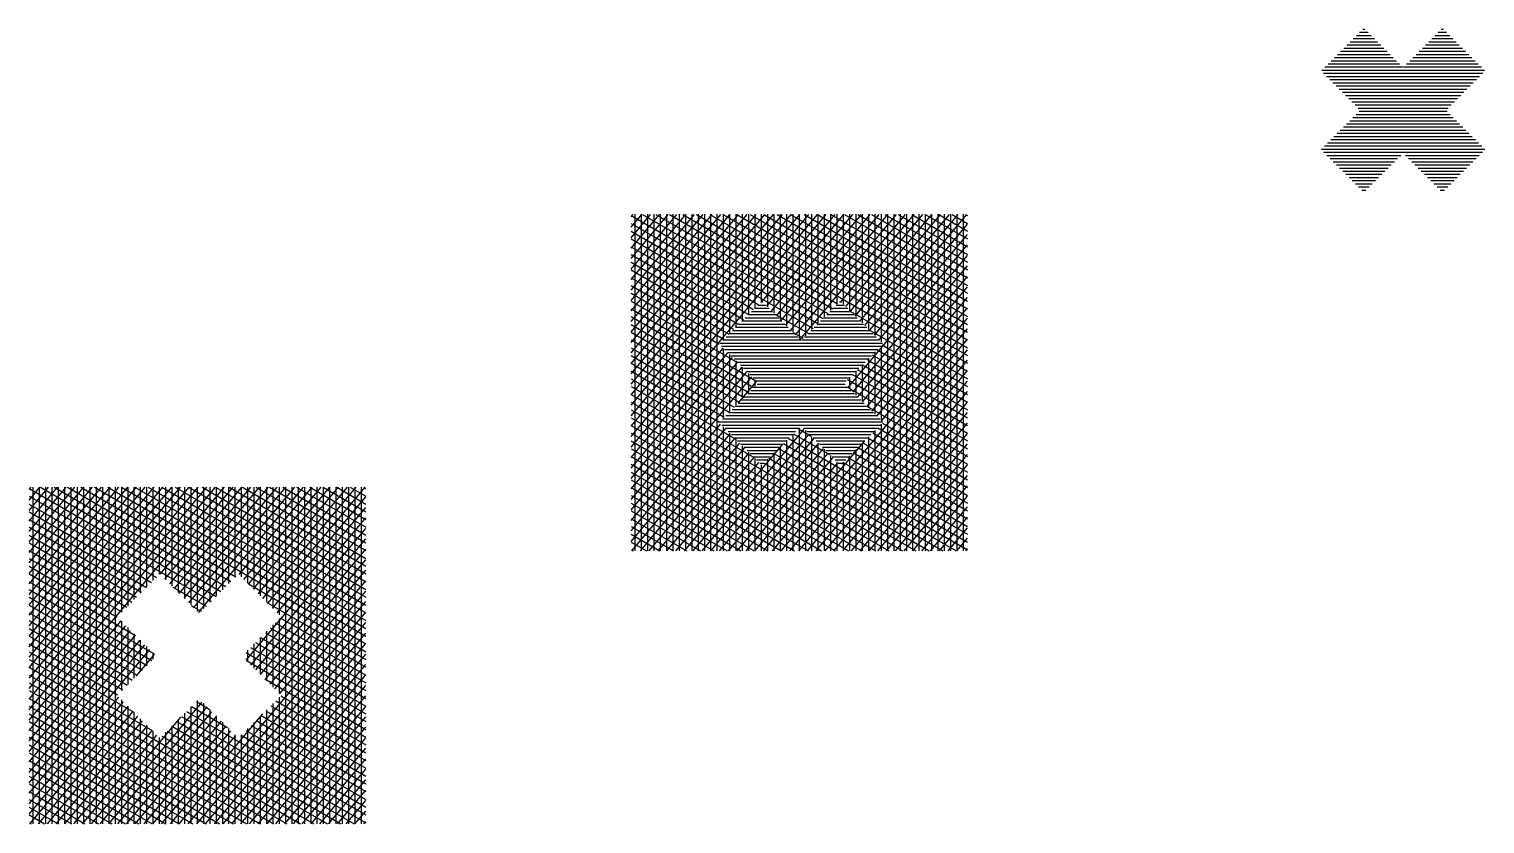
# Paper-space layout 'Layout1' of a CAD drawing. Extents: x -22.9 to 20.4, y -13.1 to 10.5.
import ezdxf

# ---------------------------------------------------------------- set-up
doc = ezdxf.new("R2010")
doc.units = 0
doc.layers.get('0').update_dxf_attribs({"linetype": 'CONTINUOUS'})
doc.layers.add('GEEL', color=2, linetype='CONTINUOUS')
doc.layers.add('VEILIG', color=7, linetype='CONTINUOUS')

# ---------------------------------------------------------------- blocks, each defined once
blk = doc.blocks.new('*X')
at = {"color": 0}
for p, q in [((16.644, 10.412), (16.895, 10.412)), ((16.738, 10.506), (16.801, 10.506)), ((18.977, 10.412), (19.228, 10.412)), ((19.071, 10.506), (19.134, 10.506)), ((16.269, 10.037), (17.27, 10.037)), ((16.362, 10.13), (17.176, 10.13)), ((16.456, 10.224), (17.082, 10.224)), ((16.55, 10.318), (16.989, 10.318)), ((18.602, 10.037), (19.603, 10.037)), ((18.696, 10.13), (19.51, 10.13)), ((18.79, 10.224), (19.416, 10.224)), ((18.883, 10.318), (19.322, 10.318)), ((15.8, 9.568), (17.739, 9.568)), ((15.893, 9.661), (17.645, 9.661)), ((15.987, 9.755), (17.551, 9.755)), ((16.081, 9.849), (17.458, 9.849)), ((16.175, 9.943), (17.364, 9.943)), ((18.133, 9.568), (20.072, 9.568)), ((18.227, 9.661), (19.979, 9.661)), ((18.321, 9.755), (19.885, 9.755)), ((18.414, 9.849), (19.791, 9.849)), ((18.508, 9.943), (19.697, 9.943)), ((15.518, 9.286), (20.354, 9.286)), ((15.569, 9.192), (20.303, 9.192)), ((15.612, 9.38), (17.927, 9.38)), ((15.662, 9.099), (20.21, 9.099)), ((15.706, 9.474), (17.833, 9.474)), ((17.945, 9.38), (20.26, 9.38)), ((18.039, 9.474), (20.166, 9.474)), ((15.756, 9.005), (20.116, 9.005)), ((15.85, 8.911), (20.022, 8.911)), ((15.944, 8.817), (19.928, 8.817)), ((16.038, 8.723), (19.834, 8.723)), ((16.131, 8.63), (19.741, 8.63)), ((16.225, 8.536), (19.647, 8.536)), ((16.319, 8.442), (19.553, 8.442)), ((16.413, 8.348), (19.459, 8.348)), ((16.507, 8.254), (19.365, 8.254)), ((16.351, 7.785), (19.521, 7.785)), ((16.445, 7.879), (19.427, 7.879)), ((16.538, 7.973), (19.334, 7.973)), ((16.6, 8.161), (19.272, 8.161)), ((16.632, 8.067), (19.24, 8.067)), ((15.976, 7.41), (19.896, 7.41)), ((16.069, 7.504), (19.803, 7.504)), ((16.163, 7.598), (19.709, 7.598)), ((16.257, 7.692), (19.615, 7.692)), ((15.507, 6.941), (20.365, 6.941)), ((15.6, 7.035), (20.272, 7.035)), ((15.694, 7.129), (20.178, 7.129)), ((15.788, 7.223), (20.084, 7.223)), ((15.882, 7.316), (19.99, 7.316)), ((15.58, 6.847), (20.292, 6.847)), ((15.674, 6.754), (17.865, 6.754)), ((15.768, 6.66), (17.771, 6.66)), ((15.862, 6.566), (17.677, 6.566)), ((18.007, 6.754), (20.198, 6.754)), ((18.101, 6.66), (20.104, 6.66)), ((18.195, 6.566), (20.01, 6.566)), ((15.955, 6.472), (17.583, 6.472)), ((16.049, 6.378), (17.489, 6.378)), ((16.143, 6.285), (17.396, 6.285)), ((16.237, 6.191), (17.302, 6.191)), ((16.331, 6.097), (17.208, 6.097)), ((18.289, 6.472), (19.917, 6.472)), ((18.383, 6.378), (19.823, 6.378)), ((18.476, 6.285), (19.729, 6.285)), ((18.57, 6.191), (19.635, 6.191)), ((18.664, 6.097), (19.541, 6.097)), ((16.424, 6.003), (17.114, 6.003)), ((16.518, 5.909), (17.02, 5.909)), ((16.612, 5.816), (16.927, 5.816)), ((16.706, 5.722), (16.833, 5.722)), ((18.758, 6.003), (19.448, 6.003)), ((18.852, 5.909), (19.354, 5.909)), ((18.945, 5.816), (19.26, 5.816)), ((19.039, 5.722), (19.166, 5.722)), ((-5, -1.914), (0.801, 5)), ((-5, -1.603), (0.54, 5)), ((-5, -1.292), (0.279, 5)), ((-5, -0.98), (0.018, 5)), ((-5, -0.669), (-0.243, 5)), ((-5, -0.358), (-0.504, 5)), ((-5, -0.047), (-0.765, 5)), ((-5, 0.264), (-1.026, 5)), ((-5, 0.575), (-1.287, 5)), ((-5, 0.886), (-1.548, 5)), ((-5, 1.198), (-1.809, 5)), ((-5, 1.509), (-2.07, 5)), ((-5, 1.82), (-2.332, 5)), ((-5, 2.131), (-2.593, 5)), ((-5, 2.442), (-2.854, 5)), ((-5, 2.753), (-3.115, 5)), ((-5, 3.064), (-3.376, 5)), ((-5, 3.376), (-3.637, 5)), ((-5, 3.687), (-3.898, 5)), ((-5, 3.998), (-4.159, 5)), ((-5, 4.309), (-4.42, 5)), ((-5, 4.62), (-4.681, 5)), ((-5, 4.931), (-4.942, 5)), ((-5, 4.965), (0.552, 1.76)), ((-4.875, -4.995), (-4.875, 5.005)), ((-4.688, -4.995), (-4.688, 5.005)), ((-4.66, 5), (0.699, 1.906)), ((-4.5, -4.995), (-4.5, 5.005)), ((-4.312, -4.995), (-4.312, 5.005)), ((-4.26, 5), (0.845, 2.052)), ((-4.125, -4.995), (-4.125, 5.005)), ((-3.938, -4.995), (-3.938, 5.005)), ((-3.86, 5), (0.992, 2.199)), ((-3.75, -4.995), (-3.75, 5.005)), ((-3.562, -4.995), (-3.562, 5.005)), ((-3.46, 5), (1.138, 2.345)), ((-3.375, -4.995), (-3.375, 5.005)), ((-3.188, -4.995), (-3.188, 5.005)), ((-3.06, 5), (5, 0.346)), ((-3, -4.995), (-3, 5.005)), ((-2.812, -4.995), (-2.812, 5.005)), ((-2.66, 5), (5, 0.577)), ((-2.625, -4.995), (-2.625, 5.005)), ((-2.438, -4.995), (-2.438, 5.005)), ((-2.26, 5), (5, 0.808)), ((-2.25, 1.292), (-2.25, 5.005)), ((-2.062, 1.479), (-2.062, 5.005)), ((-1.875, 1.667), (-1.875, 5.005)), ((-1.86, 5), (5, 1.039)), ((-1.688, 1.854), (-1.688, 5.005)), ((-1.5, 2.042), (-1.5, 5.005)), ((-1.46, 5), (5, 1.27)), ((-1.312, 2.229), (-1.312, 5.005)), ((-1.125, 2.417), (-1.125, 5.005)), ((-1.107, 2.415), (1.063, 5)), ((-1.06, 5), (5, 1.501)), ((-0.965, 2.273), (1.324, 5)), ((-0.938, 2.254), (-0.938, 5.005)), ((-0.823, 2.131), (1.585, 5)), ((-0.75, 2.066), (-0.75, 5.005)), ((-0.681, 1.989), (1.846, 5)), ((-0.66, 5), (5, 1.732)), ((-0.562, 1.879), (-0.562, 5.005)), ((-0.539, 1.847), (2.107, 5)), ((-0.397, 1.705), (2.368, 5)), ((-0.375, 1.691), (-0.375, 5.005)), ((-0.26, 5), (5, 1.963)), ((-0.255, 1.563), (2.629, 5)), ((-0.188, 1.504), (-0.188, 5.005)), ((-0.113, 1.421), (2.89, 5)), ((0, 1.316), (0, 5.005)), ((0.029, 1.279), (3.151, 5)), ((0.14, 5), (5, 2.194)), ((0.188, 1.396), (0.188, 5.005)), ((0.375, 1.583), (0.375, 5.005)), ((0.54, 5), (5, 2.425)), ((0.562, 1.771), (0.562, 5.005)), ((0.75, 1.958), (0.75, 5.005)), ((0.938, 2.146), (0.938, 5.005)), ((0.94, 5), (5, 2.656)), ((1.125, 2.333), (1.125, 5.005)), ((1.236, 2.406), (3.412, 5)), ((1.312, 2.337), (1.312, 5.005)), ((1.34, 5), (5, 2.887)), ((1.378, 2.264), (3.673, 5)), ((1.5, 2.15), (1.5, 5.005)), ((1.52, 2.122), (3.934, 5)), ((1.662, 1.98), (4.195, 5)), ((1.688, 1.962), (1.688, 5.005)), ((1.74, 5), (5, 3.118)), ((1.803, 1.838), (4.457, 5)), ((1.875, 1.775), (1.875, 5.005)), ((1.945, 1.696), (4.718, 5)), ((2.062, 1.587), (2.062, 5.005)), ((2.087, 1.554), (4.979, 5)), ((2.14, 5), (5, 3.349)), ((2.25, 1.4), (2.25, 5.005)), ((2.438, 1.212), (2.438, 5.005)), ((2.54, 5), (5, 3.58)), ((2.625, -4.995), (2.625, 5.005)), ((2.812, -4.995), (2.812, 5.005)), ((2.94, 5), (5, 3.811)), ((3, -4.995), (3, 5.005)), ((3.188, -4.995), (3.188, 5.005)), ((3.34, 5), (5, 4.041)), ((3.375, -4.995), (3.375, 5.005)), ((3.562, -4.995), (3.562, 5.005)), ((3.74, 5), (5, 4.272)), ((3.75, -4.995), (3.75, 5.005)), ((3.938, -4.995), (3.938, 5.005)), ((4.125, -4.995), (4.125, 5.005)), ((4.14, 5), (5, 4.503)), ((4.312, -4.995), (4.312, 5.005)), ((4.5, -4.995), (4.5, 5.005)), ((4.54, 5), (5, 4.734)), ((4.688, -4.995), (4.688, 5.005)), ((4.875, -4.995), (4.875, 5.005)), ((4.94, 5), (5, 4.965)), ((-5, 4.734), (0.406, 1.613)), ((-5, 4.503), (-1.22, 2.321)), ((2.229, 1.412), (5, 4.714)), ((2.371, 1.27), (5, 4.403)), ((-5, 4.272), (-1.366, 2.174)), ((-5, 4.041), (-1.513, 2.028)), ((1.449, -0.14), (5, 4.092)), ((-5, 3.811), (-1.659, 1.882)), ((-5, 3.58), (-1.805, 1.735)), ((1.591, -0.282), (5, 3.781)), ((1.733, -0.424), (5, 3.47)), ((-5, 3.349), (-1.952, 1.589)), ((-5, 3.118), (-2.098, 1.442)), ((1.875, -0.566), (5, 3.158)), ((-5, 2.887), (-2.245, 1.296)), ((-5, 2.656), (-2.381, 1.144)), ((2.016, -0.708), (5, 2.847)), ((-5, 2.425), (-1.835, 0.597)), ((-5, 2.194), (-1.288, 0.051)), ((2.158, -0.85), (5, 2.536)), ((2.3, -0.992), (5, 2.225)), ((-5, 1.963), (-1.351, -0.144)), ((-5, 1.732), (-1.497, -0.29)), ((-0.73, 2.038), (0.26, 1.467)), ((1.513, 2.129), (5, 0.115)), ((2.442, -1.134), (5, 1.914)), ((-5, 1.501), (-1.644, -0.437)), ((-0.54, -5), (5, 1.603)), ((-0.183, 1.491), (0.113, 1.32)), ((2.059, 1.582), (5, -0.115)), ((-5, 1.27), (-1.79, -0.583)), ((-5, 1.039), (-1.937, -0.729)), ((-5, -2.225), (-2.268, 1.031)), ((-5, -2.536), (-2.126, 0.889)), ((-2.25, -1.042), (-2.25, 1.021)), ((-0.279, -5), (5, 1.292)), ((-0.018, -5), (5, 0.98)), ((2.25, -0.934), (2.25, 0.913)), ((2.313, 0.974), (5, -0.577)), ((2.438, -1.121), (2.438, 1.1)), ((2.459, 1.121), (5, -0.346)), ((-5, 0.808), (-2.083, -0.876)), ((-5, -2.847), (-1.984, 0.747)), ((-5, -3.158), (-1.842, 0.605)), ((-5, 0.577), (-2.229, -1.022)), ((-5, -3.47), (-1.7, 0.463)), ((-2.062, -0.854), (-2.062, 0.833)), ((-1.875, -0.667), (-1.875, 0.646)), ((-1.688, -0.479), (-1.688, 0.458)), ((0.243, -5), (5, 0.669)), ((1.873, 0.535), (5, -1.27)), ((1.875, -0.559), (1.875, 0.538)), ((2.02, 0.681), (5, -1.039)), ((2.062, -0.746), (2.062, 0.725)), ((2.166, 0.828), (5, -0.808)), ((-5, 0.346), (-2.376, -1.169)), ((-5, -3.781), (-1.558, 0.321)), ((-5, -4.092), (-1.416, 0.179)), ((-5, 0.115), (-1.892, -1.679)), ((-1.818, -0.61), (-1.274, 0.037)), ((-1.5, -0.292), (-1.5, 0.271)), ((-1.312, -0.104), (-1.312, 0.083)), ((0.504, -5), (5, 0.358)), ((0.765, -5), (5, 0.047)), ((1.434, 0.096), (5, -1.963)), ((1.5, -0.184), (1.5, 0.163)), ((1.581, 0.242), (5, -1.732)), ((1.688, -0.371), (1.688, 0.35)), ((1.727, 0.389), (5, -1.501)), ((-5, -0.115), (-1.345, -2.225)), ((-5, -0.346), (3.06, -5)), ((1.026, -5), (5, -0.264)), ((1.456, -0.148), (5, -2.194)), ((-5, -0.577), (2.66, -5)), ((-5, -0.808), (2.26, -5)), ((1.287, -5), (5, -0.575)), ((2.002, -0.694), (5, -2.425)), ((-5, -1.039), (1.86, -5)), ((-5, -4.403), (-2.339, -1.232)), ((-5, -1.27), (1.46, -5)), ((1.548, -5), (5, -0.886)), ((1.809, -5), (5, -1.198)), ((2.438, -4.995), (2.438, -1.233)), ((2.474, -1.198), (5, -2.656)), ((-5, -4.714), (-2.197, -1.374)), ((-5, -1.501), (1.06, -5)), ((-4.979, -5), (-2.055, -1.516)), ((-4.718, -5), (-1.913, -1.658)), ((-2.89, -5), (0.145, -1.383)), ((-2.629, -5), (0.287, -1.525)), ((-2.368, -5), (0.429, -1.667)), ((-2.25, -4.995), (-2.25, -1.313)), ((-2.062, -4.995), (-2.062, -1.5)), ((-1.875, -4.995), (-1.875, -1.688)), ((-0.801, -5), (1.945, -1.726)), ((-0.375, -4.995), (-0.375, -1.712)), ((-0.323, -1.661), (5, -4.734)), ((-0.188, -4.995), (-0.188, -1.525)), ((-0.176, -1.515), (0.897, -2.135)), ((-0.03, -1.368), (0.351, -1.588)), ((0, -4.995), (0, -1.337)), ((0.188, -4.995), (0.188, -1.417)), ((0.375, -4.995), (0.375, -1.604)), ((2.035, -1.637), (5, -3.349)), ((2.062, -4.995), (2.062, -1.608)), ((2.07, -5), (5, -1.509)), ((2.181, -1.49), (5, -3.118)), ((2.25, -4.995), (2.25, -1.421)), ((2.328, -1.344), (5, -2.887)), ((-5, -1.732), (0.66, -5)), ((-5, -1.963), (0.26, -5)), ((-4.457, -5), (-1.771, -1.8)), ((-4.195, -5), (-1.629, -1.942)), ((-3.934, -5), (-1.487, -2.084)), ((-3.151, -5), (-0.489, -1.828)), ((-2.107, -5), (0.571, -1.809)), ((-1.846, -5), (0.713, -1.95)), ((-1.688, -4.995), (-1.688, -1.875)), ((-1.585, -5), (0.855, -2.092)), ((-1.5, -4.995), (-1.5, -2.063)), ((-0.762, -2.1), (4.26, -5)), ((-0.75, -4.995), (-0.75, -2.087)), ((-0.616, -1.954), (4.66, -5)), ((-0.562, -4.995), (-0.562, -1.9)), ((-0.469, -1.808), (5, -4.965)), ((0.562, -4.995), (0.562, -1.792)), ((0.75, -4.995), (0.75, -1.979)), ((1.596, -2.076), (5, -4.041)), ((1.688, -4.995), (1.688, -1.983)), ((1.742, -1.93), (5, -3.811)), ((1.875, -4.995), (1.875, -1.796)), ((1.889, -1.783), (5, -3.58)), ((2.332, -5), (5, -1.82)), ((2.593, -5), (5, -2.131)), ((-5, -2.194), (-0.14, -5)), ((-5, -2.425), (-0.54, -5)), ((-3.673, -5), (-1.345, -2.226)), ((-3.412, -5), (-1.203, -2.368)), ((-1.324, -5), (0.997, -2.234)), ((-1.312, -4.995), (-1.312, -2.25)), ((-1.125, -4.995), (-1.125, -2.438)), ((-1.063, -5), (1.139, -2.376)), ((-1.055, -2.393), (3.46, -5)), ((-0.938, -4.995), (-0.938, -2.275)), ((-0.908, -2.247), (3.86, -5)), ((0.938, -4.995), (0.938, -2.167)), ((1.125, -4.995), (1.125, -2.354)), ((1.303, -2.369), (5, -4.503)), ((1.312, -4.995), (1.312, -2.358)), ((1.449, -2.222), (5, -4.272)), ((1.5, -4.995), (1.5, -2.171)), ((2.854, -5), (5, -2.442)), ((-5, -2.656), (-0.94, -5)), ((-5, -2.887), (-1.34, -5)), ((3.115, -5), (5, -2.753)), ((-5, -3.118), (-1.74, -5)), ((-5, -3.349), (-2.14, -5)), ((3.376, -5), (5, -3.064)), ((3.637, -5), (5, -3.376)), ((-5, -3.58), (-2.54, -5)), ((-5, -3.811), (-2.94, -5)), ((3.898, -5), (5, -3.687)), ((-5, -4.041), (-3.34, -5)), ((-5, -4.272), (-3.74, -5)), ((4.159, -5), (5, -3.998)), ((4.42, -5), (5, -4.309)), ((-5, -4.503), (-4.14, -5)), ((-5, -4.734), (-4.54, -5)), ((4.681, -5), (5, -4.62)), ((-5, -4.965), (-4.94, -5)), ((4.942, -5), (5, -4.931))]:
    blk.add_line(p, q, dxfattribs=at)

psp = doc.layouts.get("Layout1")

# ---------------------------------------------------------------- block references
at = {"layer": 'GEEL', "color": 0}
psp.add_blockref('*X', (0, 0), dxfattribs=at)
at = {"layer": 'VEILIG', "color": 0}
psp.add_blockref('*X', (-17.882, -8.108), dxfattribs=at)

doc.saveas('drawing.dxf')
